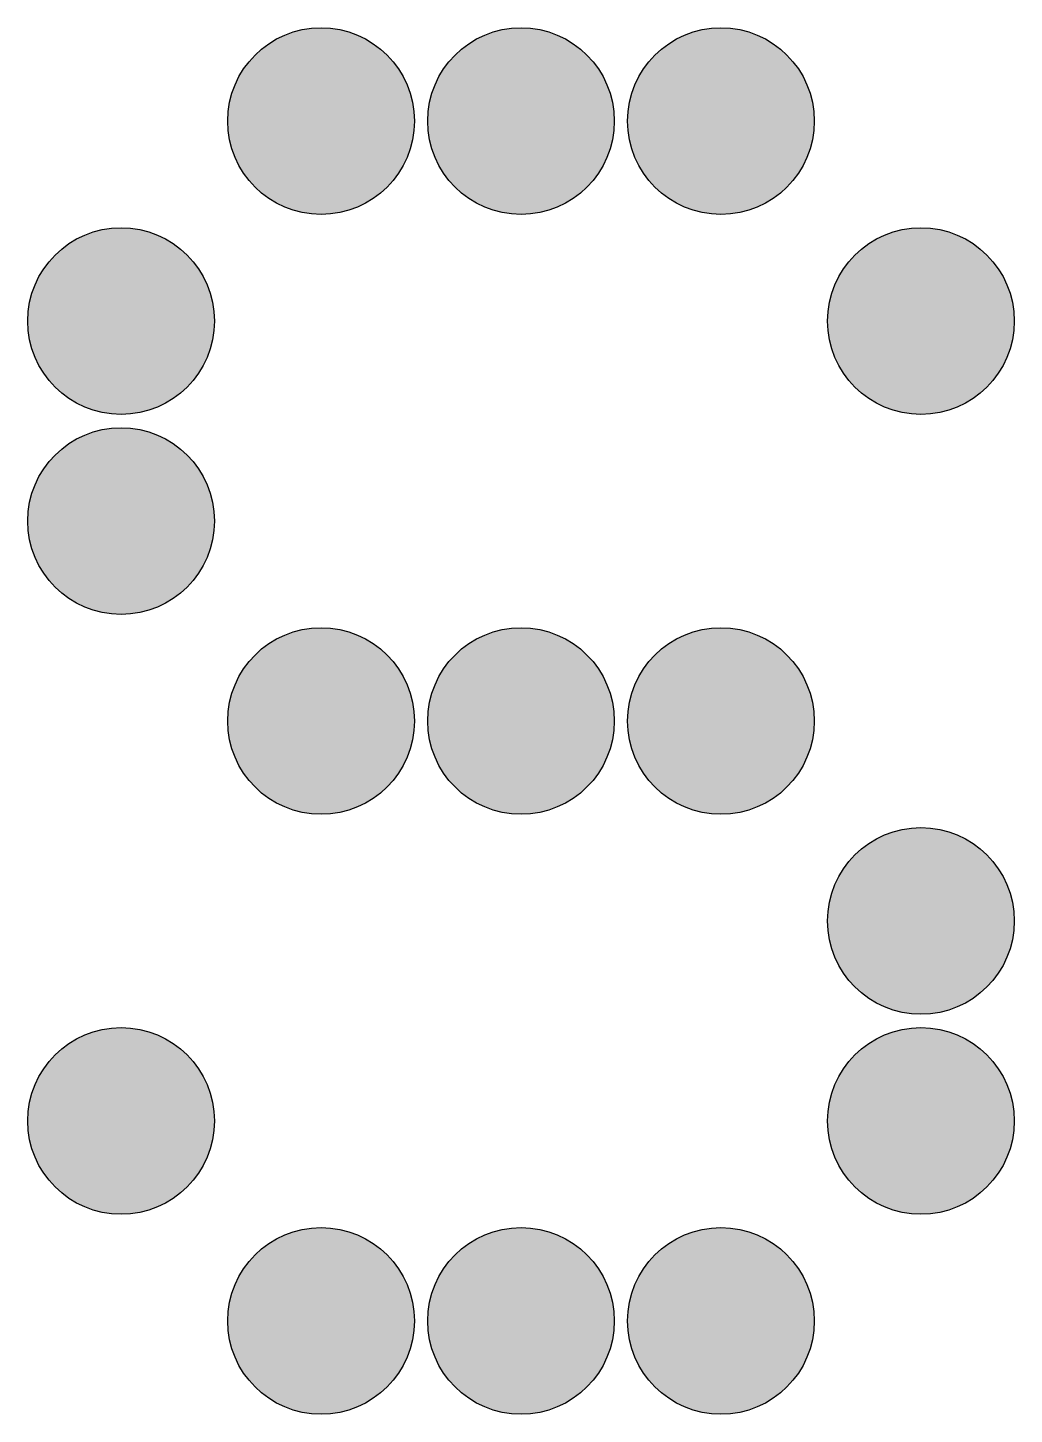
# Model space of a CAD drawing. Header units: millimetres. Extents: x -2.2 to 5.2, y 0 to 10.4.
import ezdxf

# ---------------------------------------------------------------- set-up
doc = ezdxf.new("R2010")
doc.units = ezdxf.units.MM
doc.layers.add('s', color=7, linetype='Continuous')
doc.layers.add('textbound', color=255, linetype='Continuous')

msp = doc.modelspace()

# ---------------------------------------------------------------- hatches: boundary and pattern name
at = {"layer": 's'}
h = msp.add_hatch(color=256, dxfattribs=at)
h.dxf.hatch_style = 1
h.paths.add_polyline_path([(2.2, 9.7, 1), (0.8, 9.7, 1)])
h.paths.add_polyline_path([(3.7, 9.7, 1), (2.3, 9.7, 1)])
h.paths.add_polyline_path([(-0.7, 9.7, 1), (0.7, 9.7, 1)])
h.paths.add_polyline_path([(-0.8, 8.2, 1), (-2.2, 8.2, 1)])
h.paths.add_polyline_path([(-0.8, 6.7, 1), (-2.2, 6.7, 1)])
h.paths.add_polyline_path([(0.7, 5.2, 1), (-0.7, 5.2, 1)])
h.paths.add_polyline_path([(2.2, 5.2, 1), (0.8, 5.2, 1)])
h.paths.add_polyline_path([(2.3, 5.2, 1), (3.7, 5.2, 1)])
h.paths.add_polyline_path([(3.8, 8.2, 1), (5.2, 8.2, 1)])
h.paths.add_polyline_path([(3.8, 3.7, 1), (5.2, 3.7, 1)])
h.paths.add_polyline_path([(3.8, 2.2, 1), (5.2, 2.2, 1)])
h.paths.add_polyline_path([(3.7, 0.7, 1), (2.3, 0.7, 1)])
h.paths.add_polyline_path([(2.2, 0.7, 1), (0.8, 0.7, 1)])
h.paths.add_polyline_path([(0.7, 0.7, 1), (-0.7, 0.7, 1)])
h.paths.add_polyline_path([(-2.2, 2.2, 1), (-0.8, 2.2, 1)])

# ---------------------------------------------------------------- linework, layer by layer
for centre in [(0, 9.7), (1.5, 9.7), (3, 9.7), (-1.5, 8.2), (4.5, 8.2), (-1.5, 6.7), (0, 5.2), (1.5, 5.2), (3, 5.2), (4.5, 3.7), (-1.5, 2.2), (4.5, 2.2), (0, 0.7), (1.5, 0.7), (3, 0.7)]:
    msp.add_circle(centre, 0.7)
at = {"layer": 'textbound'}
for centre in [(0, 9.7), (1.5, 9.7), (3, 9.7), (-1.5, 8.2), (4.5, 8.2), (-1.5, 6.7), (0, 5.2), (1.5, 5.2), (3, 5.2), (4.5, 3.7), (-1.5, 2.2), (4.5, 2.2), (0, 0.7), (1.5, 0.7), (3, 0.7)]:
    msp.add_circle(centre, 0.7, dxfattribs=at)

doc.saveas('drawing.dxf')
